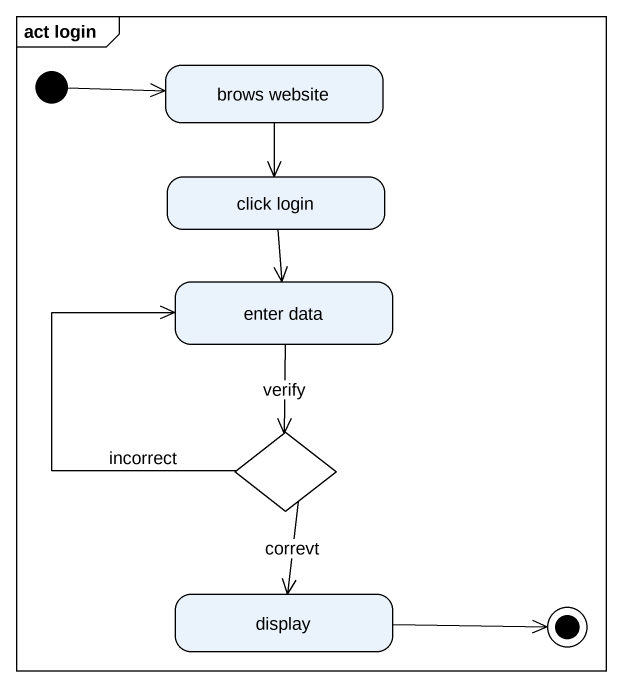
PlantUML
@startuml
mainframe act login
hide empty description
state "brows website" as brows_website
state "click login" as click_login
state "enter data" as enter_data
state choice1 <<choice>>
state display
[*] -right-> brows_website
brows_website --> click_login
click_login --> enter_data
enter_data --> choice1 : verify
choice1 -up-> enter_data : incorrect
choice1 --> display : correvt
display -right-> [*]
@enduml
